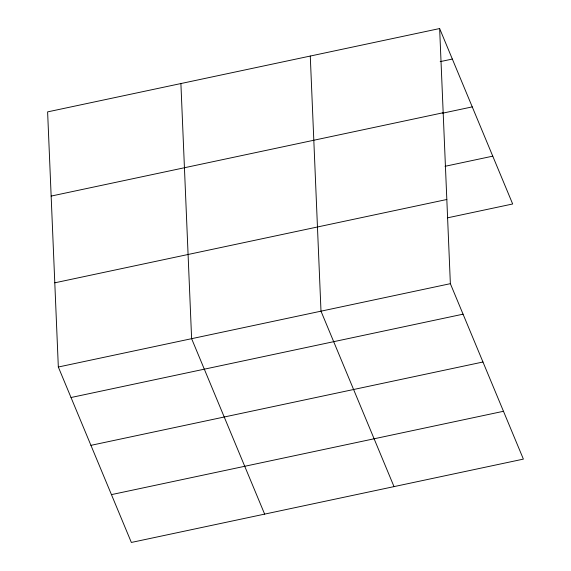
<?xml version="1.0" encoding="UTF-8"?>
<svg xmlns="http://www.w3.org/2000/svg" width="571" height="571" viewBox="0 0 571 571"><rect width="100%" height="100%" fill="white"/><g stroke="black" fill="none" stroke-linecap="round" stroke-linejoin="round"><path stroke-width="0.86" d="M439.641 28.55L47.614 111.887L58.328 367.017L131.359 542.45L523.386 459.113L450.362 283.673L439.641 28.55L512.672 203.983L447.55 217.829M440.184 61.639L452.339 59.056M51.147 196.081L443.182 112.744M442.732 113.158L472.253 106.884M445.009 166.311L492.766 156.154M54.795 282.823L446.829 199.486M58.328 367.017L450.362 283.673M71.025 397.516L463.06 314.178M90.932 445.344L482.966 362.007M111.445 494.622L503.479 411.284M394.019 486.613L320.995 311.181L310.274 56.051M264.644 514.114L191.62 338.682L180.9 83.552"/></g></svg>
